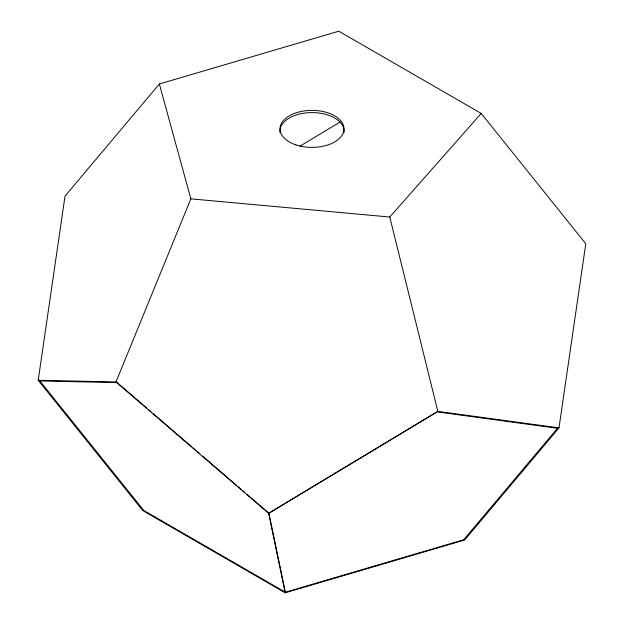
<?xml version="1.0" encoding="UTF-8"?>
<svg xmlns="http://www.w3.org/2000/svg" width="624" height="624" viewBox="0 0 624 624"><rect width="100%" height="100%" fill="white"/><g stroke="black" fill="none" stroke-linecap="round" stroke-linejoin="round"><path stroke-width="0.94" d="M38.212 380.266L65.013 196.115L159.354 83.99L338.793 31.2L481.205 113.42L585.788 243.742L558.995 427.877L464.646 540.01L285.199 592.8L142.787 510.58L38.212 380.266L115.986 381.95L268.64 513.302L285.199 592.8M115.986 381.95L190.858 198.845L159.354 83.99M190.858 198.845L389.774 217.035L481.205 113.42M300.144 146.086L340.111 122.015M268.64 513.302L437.845 411.38L558.987 427.885M285.355 592.215L268.897 513.193L437.096 411.879L557.513 428.29L463.733 539.744L285.355 592.215L143.801 510.487L39.842 380.952L117.164 382.621L146.624 407.979M148.832 409.882L151.039 411.778M153.254 413.681L191.552 446.644M193.027 447.907L195.975 450.442M197.449 451.714L199.657 453.617M202.605 456.152L236.488 485.308M237.962 486.572L240.903 489.107M242.377 490.378L244.585 492.274M246.8 494.177L268.897 513.193M389.774 217.035L437.845 411.38M280.129 132.904A32.027 18.494 0 0 1 312 112.585A32.027 18.494 0 0 1 343.871 132.904M295.987 144.908A32.027 18.494 0 0 0 344.027 128.887A32.027 18.494 0 0 0 295.987 112.874A32.027 18.494 0 0 0 295.987 144.908"/></g></svg>
